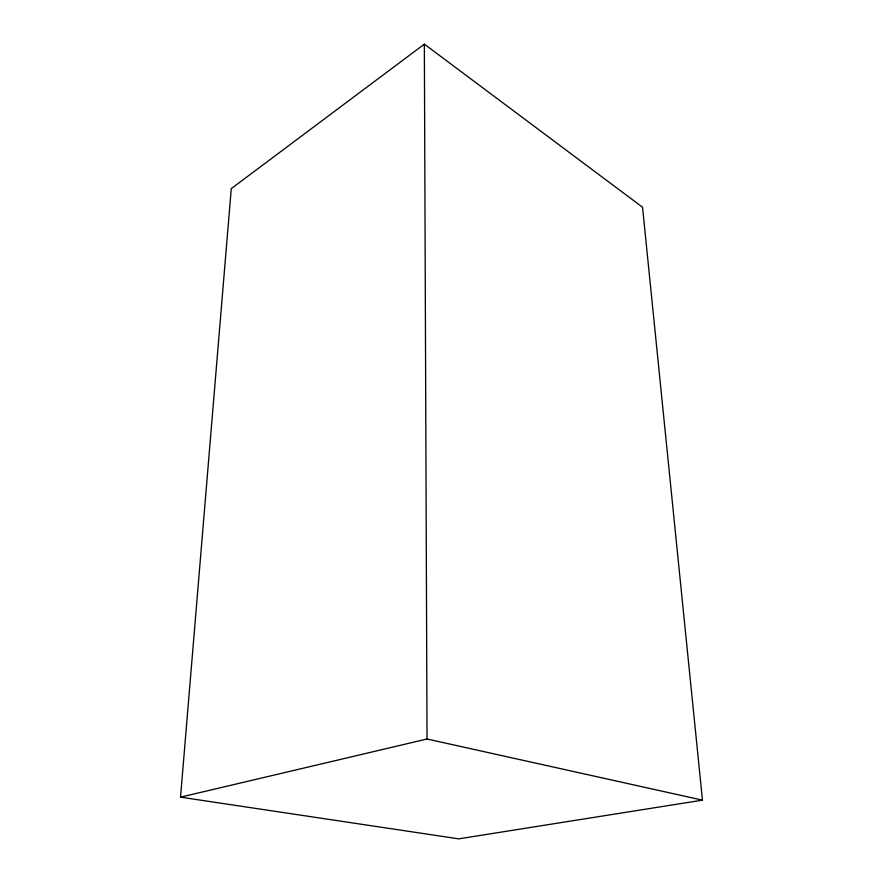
<?xml version="1.0" encoding="UTF-8"?>
<svg xmlns="http://www.w3.org/2000/svg" width="883" height="883" viewBox="0 0 883 883"><rect width="100%" height="100%" fill="white"/><g stroke="black" fill="none" stroke-linecap="round" stroke-linejoin="round"><path stroke-width="1.32" d="M180.529 797.15L231.28 188.631L424.348 44.15L642.537 207.218L702.471 800.153L458.73 838.85L180.529 797.15L427.03 739.005L702.471 800.153M424.348 44.15L427.03 739.005"/></g></svg>
